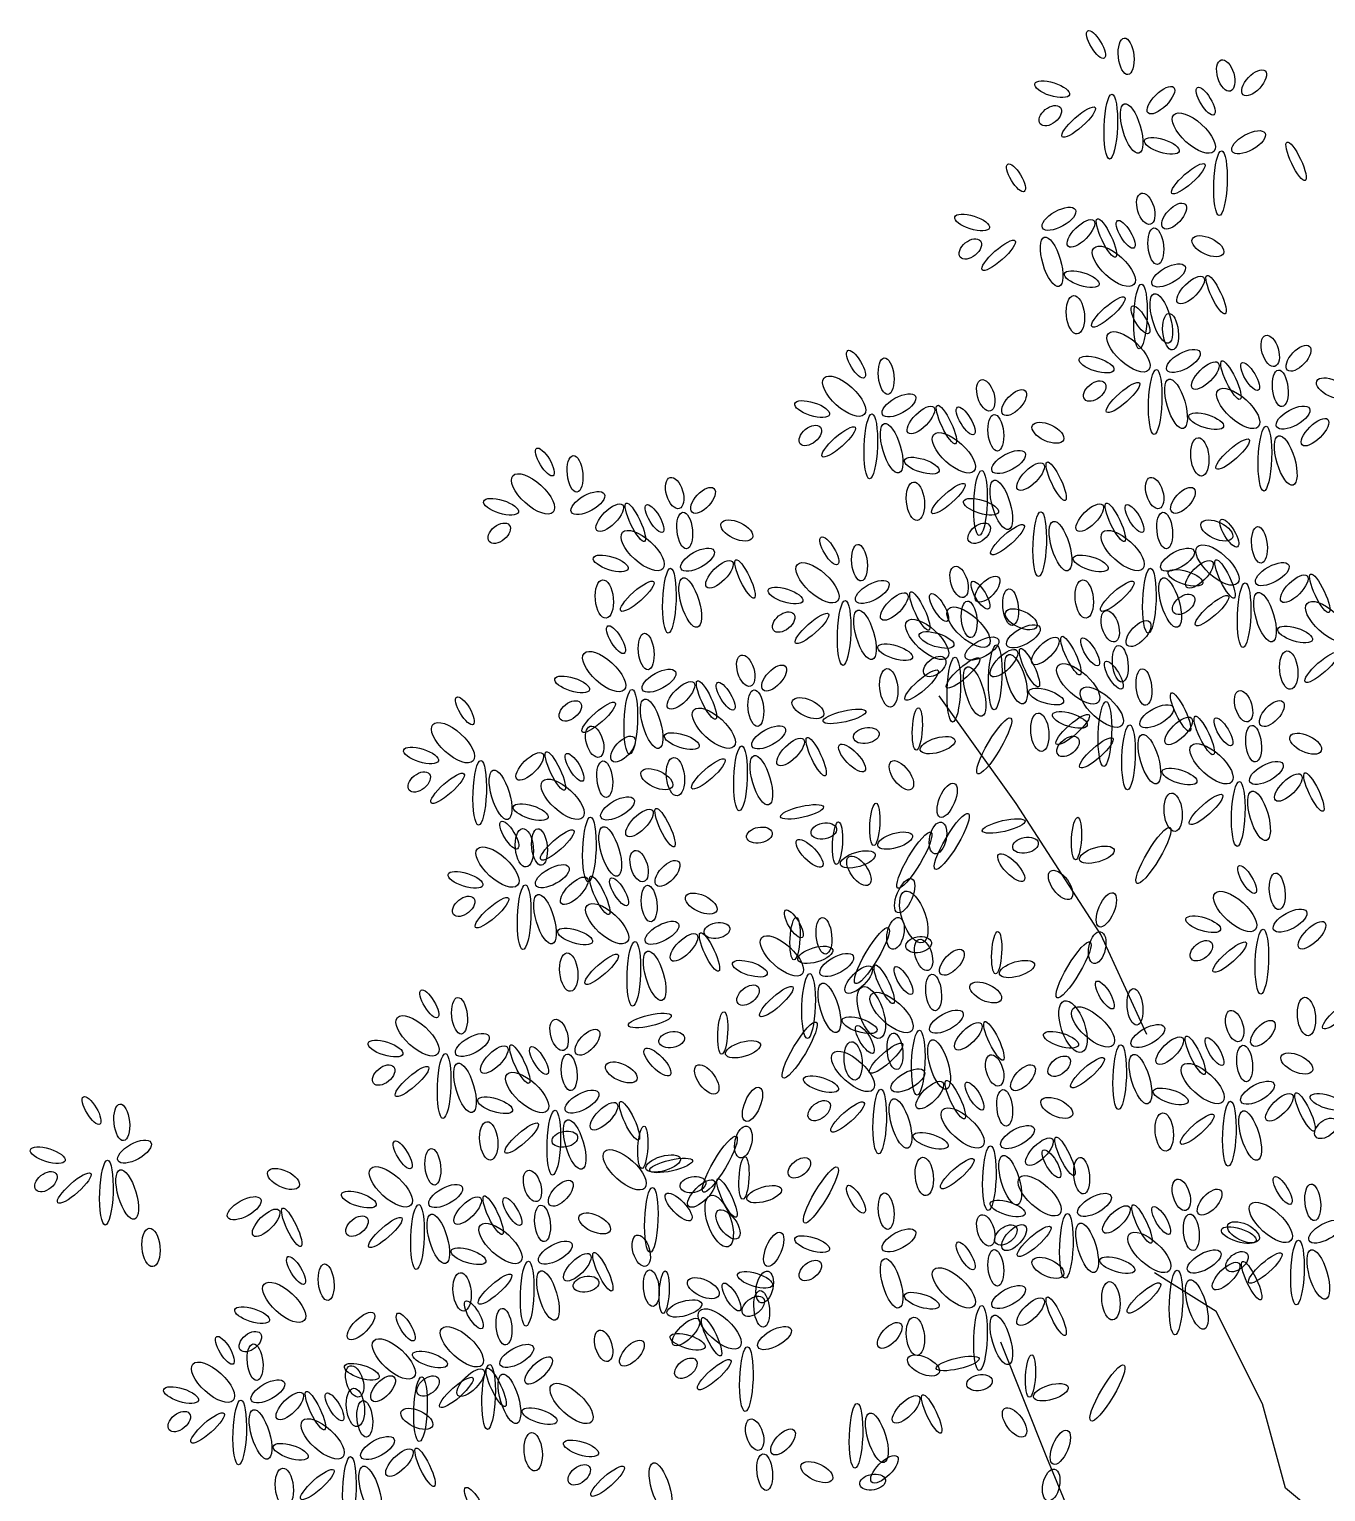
# Model space of a CAD drawing. Header units: millimetres. Extents: x -38686 to 870903, y -23218 to 232707.
# Drawn here: x 42702 to 44350, y 12632 to 14491 of the extents above; entities that cross this region are included whole.
import ezdxf

# ---------------------------------------------------------------- set-up
doc = ezdxf.new("R2010")
doc.units = ezdxf.units.MM
doc.header["$LTSCALE"] = 10
doc.layers.add('40 - Detail Outline', color=142, linetype='Continuous')

msp = doc.modelspace()

# ---------------------------------------------------------------- linework, layer by layer
at = {"layer": '40 - Detail Outline', "color": 250}
for points in [[(44122.983, 13213.361), (44064.267, 13340.515), (43956.621, 13506.794), (43858.761, 13643.729)], [(44475.278, 12489.562), (44299.131, 12636.278), (44269.773, 12743.87), (44211.057, 12861.243), (44132.769, 12910.148)], [(44191.485, 12245.035), (44064.267, 12509.124), (43995.765, 12675.402), (43937.049, 12822.118)]]:
    msp.add_lwpolyline(points, dxfattribs=at)
for centre, major_axis, ratio in [((44058.188, 14471.998), (-10.457, 17.42), 0.33333377), ((44096.532, 14456.901), (-2.324, 23.227), 0.42226374), ((44223.182, 14432.512), (-5.81, 19.743), 0.51100826), ((44259.201, 14423.222), (-13.943, -15.097), 0.48303608), ((44002.416, 14415.092), (-22.077, 6.968), 0.36538082), ((44140.685, 14401.156), (16.267, 16.259), 0.40395977), ((44197.619, 14399.995), (-10.457, 17.42), 0.33333377), ((44000.092, 14381.413), (-12.781, -10.452), 0.60527555), ((44036.112, 14373.284), (20.915, 18.581), 0.24919164), ((44077.017, 14367.582), (1.529, 41.232), 0.20500745), ((44103.503, 14365.155), (-9.295, 31.356), 0.34975758), ((44182.514, 14359.348), (-25.562, 23.227), 0.43068734), ((44252.23, 14347.735), (-20.915, -11.613), 0.43424884), ((44141.847, 14343.089), (-22.077, 6.968), 0.36538082), ((44216.448, 14295.579), (1.529, 41.232), 0.20500745), ((44312.65, 14323.346), (-11.619, 24.388), 0.23152073), ((43956.487, 14302.581), (-10.457, 17.42), 0.33333377), ((44175.543, 14301.281), (20.915, 18.581), 0.24919164), ((44121.48, 14263.095), (-5.81, 19.743), 0.51100826), ((44011.097, 14250.32), (-20.915, -11.613), 0.43424884), ((44157.5, 14253.804), (-13.943, -15.097), 0.48303608), ((43900.715, 14245.675), (-22.077, 6.968), 0.36538082), ((44038.983, 14231.739), (16.267, 16.259), 0.40395977), ((44071.517, 14225.932), (-11.619, 24.388), 0.23152073), ((44095.918, 14230.577), (-10.457, 17.42), 0.33333377), ((43898.391, 14211.996), (-12.781, -10.452), 0.60527555), ((43934.41, 14203.867), (20.915, 18.581), 0.24919164), ((44001.802, 14195.737), (-9.295, 31.356), 0.34975758), ((44134.261, 14215.48), (-2.324, 23.227), 0.42226374), ((44200.491, 14215.48), (-19.753, 9.291), 0.49064662), ((44080.813, 14189.93), (-25.562, 23.227), 0.43068734), ((44150.528, 14178.317), (-20.915, -11.613), 0.43424884), ((44040.145, 14173.672), (-22.077, 6.968), 0.36538082), ((44178.414, 14159.736), (16.267, 16.259), 0.40395977), ((44210.948, 14153.929), (-11.619, 24.388), 0.23152073), ((44032.012, 14128.379), (-2.324, 24.388), 0.46691768), ((44073.841, 14131.863), (20.915, 18.581), 0.24919164), ((44114.746, 14126.162), (1.529, 41.232), 0.20500745), ((44141.233, 14123.734), (-9.295, 31.356), 0.34975758), ((44114.689, 14121.869), (-10.457, 17.42), 0.33333377), ((44153.033, 14106.771), (-2.324, 23.227), 0.42226374), ((44099.584, 14081.222), (-25.562, 23.227), 0.43068734), ((44279.682, 14082.383), (-5.81, 19.743), 0.51100826), ((43753.084, 14065.396), (-10.457, 17.42), 0.33333377), ((44058.917, 14064.963), (-22.077, 6.968), 0.36538082), ((44169.3, 14069.608), (-20.915, -11.613), 0.43424884), ((44315.702, 14073.092), (-13.943, -15.097), 0.48303608), ((43791.427, 14050.299), (-2.324, 23.227), 0.42226374), ((44133.518, 14017.453), (1.529, 41.232), 0.20500745), ((44197.186, 14051.027), (16.267, 16.259), 0.40395977), ((44229.72, 14045.22), (-11.619, 24.388), 0.23152073), ((44254.12, 14049.865), (-10.457, 17.42), 0.33333377), ((44292.464, 14034.768), (-2.324, 23.227), 0.42226374), ((43737.979, 14024.749), (-25.562, 23.227), 0.43068734), ((43918.077, 14025.91), (-5.81, 19.743), 0.51100826), ((44056.593, 14031.284), (-12.781, -10.452), 0.60527555), ((44092.613, 14023.155), (20.915, 18.581), 0.24919164), ((44160.004, 14015.025), (-9.295, 31.356), 0.34975758), ((44358.693, 14034.768), (-19.753, 9.291), 0.49064662), ((43697.311, 14008.49), (-22.077, 6.968), 0.36538082), ((43807.694, 14013.136), (-20.915, -11.613), 0.43424884), ((43954.097, 14016.62), (-13.943, -15.097), 0.48303608), ((44239.015, 14009.218), (-25.562, 23.227), 0.43068734), ((43771.912, 13960.98), (1.529, 41.232), 0.20500745), ((43835.58, 13994.554), (16.267, 16.259), 0.40395977), ((43868.114, 13988.748), (-11.619, 24.388), 0.23152073), ((43892.515, 13993.393), (-10.457, 17.42), 0.33333377), ((43930.858, 13978.295), (-2.324, 23.227), 0.42226374), ((44198.348, 13992.96), (-22.077, 6.968), 0.36538082), ((44308.73, 13997.605), (-20.915, -11.613), 0.43424884), ((43694.988, 13974.811), (-12.781, -10.452), 0.60527555), ((43731.007, 13966.682), (20.915, 18.581), 0.24919164), ((43798.399, 13958.553), (-9.295, 31.356), 0.34975758), ((43997.088, 13978.295), (-19.753, 9.291), 0.49064662), ((44272.949, 13945.45), (1.529, 41.232), 0.20500745), ((44336.617, 13979.024), (16.267, 16.259), 0.40395977), ((43877.41, 13952.746), (-25.562, 23.227), 0.43068734), ((44190.214, 13947.667), (-2.324, 24.388), 0.46691768), ((44232.043, 13951.151), (20.915, 18.581), 0.24919164), ((44299.435, 13943.022), (-9.295, 31.356), 0.34975758), ((43357.578, 13941.157), (-10.457, 17.42), 0.33333377), ((43395.921, 13926.059), (-2.324, 23.227), 0.42226374), ((43836.742, 13936.487), (-22.077, 6.968), 0.36538082), ((43947.125, 13941.133), (-20.915, -11.613), 0.43424884), ((43342.473, 13900.51), (-25.562, 23.227), 0.43068734), ((43911.343, 13888.977), (1.529, 41.232), 0.20500745), ((43975.011, 13922.551), (16.267, 16.259), 0.40395977), ((44007.545, 13916.744), (-11.619, 24.388), 0.23152073), ((43522.571, 13901.671), (-5.81, 19.743), 0.51100826), ((43558.591, 13892.38), (-13.943, -15.097), 0.48303608), ((43828.609, 13891.195), (-2.324, 24.388), 0.46691768), ((43870.438, 13894.679), (20.915, 18.581), 0.24919164), ((43937.83, 13886.549), (-9.295, 31.356), 0.34975758), ((44132.78, 13901.671), (-5.81, 19.743), 0.51100826), ((44168.8, 13892.38), (-13.943, -15.097), 0.48303608), ((43301.806, 13884.251), (-22.077, 6.968), 0.36538082), ((43412.188, 13888.896), (-20.915, -11.613), 0.43424884), ((43440.075, 13870.315), (16.267, 16.259), 0.40395977), ((43472.609, 13864.508), (-11.619, 24.388), 0.23152073), ((43912.015, 13884.251), (-22.077, 6.968), 0.36538082), ((44050.284, 13870.315), (16.267, 16.259), 0.40395977), ((44082.818, 13864.508), (-11.619, 24.388), 0.23152073), ((43497.009, 13869.153), (-10.457, 17.42), 0.33333377), ((43535.352, 13854.056), (-2.324, 23.227), 0.42226374), ((43986.616, 13836.741), (1.529, 41.232), 0.20500745), ((44107.218, 13869.153), (-10.457, 17.42), 0.33333377), ((44145.561, 13854.056), (-2.324, 23.227), 0.42226374), ((43299.482, 13850.572), (-12.781, -10.452), 0.60527555), ((43481.904, 13828.506), (-25.562, 23.227), 0.43068734), ((43601.582, 13854.056), (-19.753, 9.291), 0.49064662), ((43909.691, 13850.572), (-12.781, -10.452), 0.60527555), ((43945.71, 13842.443), (20.915, 18.581), 0.24919164), ((44013.102, 13834.313), (-9.295, 31.356), 0.34975758), ((44092.113, 13828.506), (-25.562, 23.227), 0.43068734), ((44211.791, 13854.056), (-19.753, 9.291), 0.49064662), ((44227.691, 13850.801), (-10.457, 17.42), 0.33333377), ((44266.034, 13835.703), (-2.324, 23.227), 0.42226374), ((43719.183, 13828.212), (-10.457, 17.42), 0.33333377), ((43757.527, 13813.114), (-2.324, 23.227), 0.42226374), ((44212.586, 13810.154), (-25.562, 23.227), 0.43068734), ((43441.237, 13812.248), (-22.077, 6.968), 0.36538082), ((43551.619, 13816.893), (-20.915, -11.613), 0.43424884), ((43579.505, 13798.312), (16.267, 16.259), 0.40395977), ((43612.039, 13792.505), (-11.619, 24.388), 0.23152073), ((43704.078, 13787.565), (-25.562, 23.227), 0.43068734), ((44051.446, 13812.248), (-22.077, 6.968), 0.36538082), ((44161.828, 13816.893), (-20.915, -11.613), 0.43424884), ((44189.714, 13798.312), (16.267, 16.259), 0.40395977), ((44222.248, 13792.505), (-11.619, 24.388), 0.23152073), ((43515.837, 13764.738), (1.529, 41.232), 0.20500745), ((43884.177, 13788.726), (-5.81, 19.743), 0.51100826), ((43920.196, 13779.435), (-13.943, -15.097), 0.48303608), ((44126.046, 13764.738), (1.529, 41.232), 0.20500745), ((44171.919, 13793.895), (-22.077, 6.968), 0.36538082), ((44282.301, 13798.54), (-20.915, -11.613), 0.43424884), ((44310.187, 13779.959), (16.267, 16.259), 0.40395977), ((44342.721, 13774.152), (-11.619, 24.388), 0.23152073), ((43433.103, 13766.955), (-2.324, 24.388), 0.46691768), ((43474.932, 13770.439), (20.915, 18.581), 0.24919164), ((43542.324, 13762.31), (-9.295, 31.356), 0.34975758), ((43663.411, 13771.306), (-22.077, 6.968), 0.36538082), ((43773.794, 13775.951), (-20.915, -11.613), 0.43424884), ((43911.286, 13771.739), (-10.457, 17.42), 0.33333377), ((43949.63, 13756.642), (-2.324, 23.227), 0.42226374), ((44043.312, 13766.955), (-2.324, 24.388), 0.46691768), ((44085.141, 13770.439), (20.915, 18.581), 0.24919164), ((44152.533, 13762.31), (-9.295, 31.356), 0.34975758), ((44246.519, 13746.385), (1.529, 41.232), 0.20500745), ((43738.012, 13723.796), (1.529, 41.232), 0.20500745), ((43801.68, 13757.37), (16.267, 16.259), 0.40395977), ((43834.214, 13751.563), (-11.619, 24.388), 0.23152073), ((43858.614, 13756.208), (-10.457, 17.42), 0.33333377), ((43896.181, 13731.092), (-25.562, 23.227), 0.43068734), ((43896.958, 13741.111), (-2.324, 23.227), 0.42226374), ((44169.595, 13760.216), (-12.781, -10.452), 0.60527555), ((44205.614, 13752.087), (20.915, 18.581), 0.24919164), ((44273.006, 13743.957), (-9.295, 31.356), 0.34975758), ((44352.017, 13738.15), (-25.562, 23.227), 0.43068734), ((43661.087, 13737.627), (-12.781, -10.452), 0.60527555), ((43697.107, 13729.498), (20.915, 18.581), 0.24919164), ((43764.498, 13721.368), (-9.295, 31.356), 0.34975758), ((43843.509, 13715.561), (-25.562, 23.227), 0.43068734), ((43963.187, 13741.111), (-19.753, 9.291), 0.49064662), ((44076.279, 13732.253), (-5.81, 19.743), 0.51100826), ((44112.299, 13722.963), (-13.943, -15.097), 0.48303608), ((43447.979, 13715.267), (-10.457, 17.42), 0.33333377), ((43486.323, 13700.169), (-2.324, 23.227), 0.42226374), ((43855.514, 13714.833), (-22.077, 6.968), 0.36538082), ((43965.897, 13719.479), (-20.915, -11.613), 0.43424884), ((44311.349, 13721.892), (-22.077, 6.968), 0.36538082), ((43802.842, 13699.303), (-22.077, 6.968), 0.36538082), ((43913.225, 13703.948), (-20.915, -11.613), 0.43424884), ((43930.115, 13667.323), (1.529, 41.232), 0.20500745), ((43941.111, 13685.367), (16.267, 16.259), 0.40395977), ((43973.645, 13679.56), (-11.619, 24.388), 0.23152073), ((43993.783, 13700.897), (16.267, 16.259), 0.40395977), ((44026.317, 13695.09), (-11.619, 24.388), 0.23152073), ((44050.717, 13699.736), (-10.457, 17.42), 0.33333377), ((44089.061, 13684.638), (-2.324, 23.227), 0.42226374), ((43432.874, 13674.62), (-25.562, 23.227), 0.43068734), ((43612.973, 13675.781), (-5.81, 19.743), 0.51100826), ((43853.19, 13681.154), (-12.781, -10.452), 0.60527555), ((43889.21, 13673.025), (20.915, 18.581), 0.24919164), ((43877.443, 13651.793), (1.529, 41.232), 0.20500745), ((43956.601, 13664.896), (-9.295, 31.356), 0.34975758), ((44035.612, 13659.089), (-25.562, 23.227), 0.43068734), ((44080.789, 13670.089), (-10.457, 17.42), 0.33333377), ((44303.216, 13676.599), (-2.324, 24.388), 0.46691768), ((44345.045, 13680.083), (20.915, 18.581), 0.24919164), ((43392.207, 13658.361), (-22.077, 6.968), 0.36538082), ((43502.59, 13663.006), (-20.915, -11.613), 0.43424884), ((43648.992, 13666.49), (-13.943, -15.097), 0.48303608), ((43794.708, 13654.01), (-2.324, 24.388), 0.46691768), ((43836.538, 13657.494), (20.915, 18.581), 0.24919164), ((43903.929, 13649.365), (-9.295, 31.356), 0.34975758), ((44119.132, 13654.991), (-2.324, 23.227), 0.42226374), ((43466.808, 13610.851), (1.529, 41.232), 0.20500745), ((43530.476, 13644.425), (16.267, 16.259), 0.40395977), ((43563.01, 13638.618), (-11.619, 24.388), 0.23152073), ((43587.41, 13643.263), (-10.457, 17.42), 0.33333377), ((43625.754, 13628.166), (-2.324, 23.227), 0.42226374), ((43994.945, 13642.83), (-22.077, 6.968), 0.36538082), ((44065.684, 13629.442), (-25.562, 23.227), 0.43068734), ((44165.748, 13623.087), (-11.619, 24.388), 0.23152073), ((44245.782, 13630.603), (-5.81, 19.743), 0.51100826), ((43255.877, 13624.911), (-10.457, 17.42), 0.33333377), ((43389.883, 13624.682), (-12.781, -10.452), 0.60527555), ((43425.903, 13616.553), (20.915, 18.581), 0.24919164), ((43493.294, 13608.423), (-9.295, 31.356), 0.34975758), ((43572.305, 13602.616), (-25.562, 23.227), 0.43068734), ((43691.983, 13628.166), (-19.753, 9.291), 0.49064662), ((44069.546, 13595.32), (1.529, 41.232), 0.20500745), ((44135.399, 13617.828), (-20.915, -11.613), 0.43424884), ((44281.802, 13621.312), (-13.943, -15.097), 0.48303608), ((43240.772, 13584.264), (-25.562, 23.227), 0.43068734), ((43738.436, 13617.692), (-27.257, -6.303), 0.24919164), ((43831.036, 13601.798), (-1.472, -26.974), 0.23152073), ((43928.792, 13580.129), (-21.079, -35.469), 0.20500745), ((43986.811, 13597.538), (-2.324, 24.388), 0.46691768), ((44025.016, 13613.183), (-22.077, 6.968), 0.36538082), ((44028.641, 13601.022), (20.915, 18.581), 0.24919164), ((44163.285, 13599.247), (16.267, 16.259), 0.40395977), ((44195.819, 13593.44), (-11.619, 24.388), 0.23152073), ((44220.22, 13598.085), (-10.457, 17.42), 0.33333377), ((43420.87, 13585.425), (-5.81, 19.743), 0.51100826), ((43456.889, 13576.134), (-13.943, -15.097), 0.48303608), ((43531.638, 13586.358), (-22.077, 6.968), 0.36538082), ((43642.021, 13591.003), (-20.915, -11.613), 0.43424884), ((43766.17, 13593.313), (16.225, 3.059), 0.60527555), ((43856.821, 13581.127), (-22.065, -6.489), 0.40395977), ((44022.692, 13579.504), (-12.781, -10.452), 0.60527555), ((44058.712, 13571.374), (20.915, 18.581), 0.24919164), ((44099.617, 13565.673), (1.529, 41.232), 0.20500745), ((44126.104, 13563.245), (-9.295, 31.356), 0.34975758), ((44258.563, 13582.988), (-2.324, 23.227), 0.42226374), ((44324.793, 13582.988), (-19.753, 9.291), 0.49064662), ((43200.104, 13568.005), (-22.077, 6.968), 0.36538082), ((43370.907, 13548.262), (-11.619, 24.388), 0.23152073), ((43606.239, 13538.848), (1.529, 41.232), 0.20500745), ((43669.907, 13572.422), (16.267, 16.259), 0.40395977), ((43702.441, 13566.615), (-11.619, 24.388), 0.23152073), ((43748.009, 13564.855), (16.048, -16.685), 0.36538082), ((44205.115, 13557.438), (-25.562, 23.227), 0.43068734), ((43274.705, 13520.495), (1.529, 41.232), 0.20500745), ((43338.373, 13554.069), (16.267, 16.259), 0.40395977), ((43395.307, 13552.907), (-10.457, 17.42), 0.33333377), ((43433.651, 13537.81), (-2.324, 23.227), 0.42226374), ((43523.504, 13541.065), (-2.324, 24.388), 0.46691768), ((43565.334, 13544.549), (20.915, 18.581), 0.24919164), ((43632.725, 13536.42), (-9.295, 31.356), 0.34975758), ((43810.755, 13542.751), (12.896, -17.612), 0.49064662), ((44274.83, 13545.825), (-20.915, -11.613), 0.43424884), ((43197.78, 13534.326), (-12.781, -10.452), 0.60527555), ((43233.8, 13526.196), (20.915, 18.581), 0.24919164), ((43301.192, 13518.067), (-9.295, 31.356), 0.34975758), ((43380.202, 13512.26), (-25.562, 23.227), 0.43068734), ((43499.881, 13537.81), (-19.753, 9.291), 0.49064662), ((44164.447, 13541.18), (-22.077, 6.968), 0.36538082), ((44302.716, 13527.244), (16.267, 16.259), 0.40395977), ((44335.25, 13521.437), (-11.619, 24.388), 0.23152073), ((43868.904, 13511.049), (-9.078, -21.505), 0.42226374), ((44156.314, 13495.887), (-2.324, 24.388), 0.46691768), ((44198.143, 13499.371), (20.915, 18.581), 0.24919164), ((44239.048, 13493.67), (1.529, 41.232), 0.20500745), ((44265.535, 13491.242), (-9.295, 31.356), 0.34975758), ((43339.535, 13496.002), (-22.077, 6.968), 0.36538082), ((43449.918, 13500.647), (-20.915, -11.613), 0.43424884), ((43477.804, 13482.065), (16.267, 16.259), 0.40395977), ((43510.338, 13476.259), (-11.619, 24.388), 0.23152073), ((43684.461, 13496.308), (-27.257, -6.303), 0.24919164), ((43777.06, 13480.415), (-1.472, -26.974), 0.23152073), ((43312.377, 13466.788), (-10.457, 17.42), 0.33333377), ((43414.136, 13448.492), (1.529, 41.232), 0.20500745), ((43712.195, 13471.929), (16.225, 3.059), 0.60527555), ((43729.549, 13456.546), (-1.472, -26.974), 0.23152073), ((43857.334, 13463.125), (-4.349, -20.115), 0.51100826), ((43874.816, 13458.745), (-21.079, -35.469), 0.20500745), ((43940.844, 13478.325), (-27.257, -6.303), 0.24919164), ((44033.443, 13462.432), (-1.472, -26.974), 0.23152073), ((43331.402, 13450.709), (-2.324, 24.388), 0.46691768), ((43350.721, 13451.69), (-2.324, 23.227), 0.42226374), ((43373.231, 13454.193), (20.915, 18.581), 0.24919164), ((43440.622, 13446.064), (-9.295, 31.356), 0.34975758), ((43630.305, 13466.803), (16.225, 3.059), 0.60527555), ((43694.033, 13443.472), (16.048, -16.685), 0.36538082), ((43802.845, 13459.744), (-22.065, -6.489), 0.40395977), ((43827.305, 13434.877), (-21.079, -35.469), 0.20500745), ((43968.577, 13453.946), (16.225, 3.059), 0.60527555), ((44131.199, 13440.763), (-21.079, -35.469), 0.20500745), ((43297.272, 13426.141), (-25.562, 23.227), 0.43068734), ((43477.371, 13427.302), (-5.81, 19.743), 0.51100826), ((43755.334, 13435.875), (-22.065, -6.489), 0.40395977), ((43950.416, 13425.489), (16.048, -16.685), 0.36538082), ((44059.228, 13441.761), (-22.065, -6.489), 0.40395977), ((43366.988, 13414.527), (-20.915, -11.613), 0.43424884), ((43513.39, 13418.011), (-13.943, -15.097), 0.48303608), ((43756.779, 13421.367), (12.896, -17.612), 0.49064662), ((44250.291, 13410.315), (-10.457, 17.42), 0.33333377), ((43256.605, 13409.882), (-22.077, 6.968), 0.36538082), ((43394.874, 13395.946), (16.267, 16.259), 0.40395977), ((43427.408, 13390.139), (-11.619, 24.388), 0.23152073), ((43451.808, 13394.784), (-10.457, 17.42), 0.33333377), ((43814.929, 13389.666), (-9.078, -21.505), 0.42226374), ((44013.162, 13403.385), (12.896, -17.612), 0.49064662), ((44288.635, 13395.218), (-2.324, 23.227), 0.42226374), ((43254.281, 13376.203), (-12.781, -10.452), 0.60527555), ((43290.301, 13368.073), (20.915, 18.581), 0.24919164), ((43331.206, 13362.372), (1.529, 41.232), 0.20500745), ((43357.692, 13359.944), (-9.295, 31.356), 0.34975758), ((43490.152, 13379.687), (-2.324, 23.227), 0.42226374), ((43556.381, 13379.687), (-19.753, 9.291), 0.49064662), ((43826.574, 13362.645), (11.326, -32.629), 0.43068734), ((44071.312, 13371.683), (-9.078, -21.505), 0.42226374), ((44235.186, 13369.668), (-25.562, 23.227), 0.43068734), ((43436.703, 13354.137), (-25.562, 23.227), 0.43068734), ((43673.983, 13353.843), (-10.457, 17.42), 0.33333377), ((44304.902, 13358.055), (-20.915, -11.613), 0.43424884), ((43506.419, 13342.524), (-20.915, -11.613), 0.43424884), ((43576.33, 13345.419), (16.225, 3.059), 0.60527555), ((43675.573, 13335.162), (-1.472, -26.974), 0.23152073), ((43712.326, 13338.745), (-2.324, 23.227), 0.42226374), ((43773.33, 13313.493), (-21.079, -35.469), 0.20500745), ((43803.359, 13341.742), (-4.349, -20.115), 0.51100826), ((44194.519, 13353.409), (-22.077, 6.968), 0.36538082), ((44332.788, 13339.473), (16.267, 16.259), 0.40395977), ((43396.036, 13337.879), (-22.077, 6.968), 0.36538082), ((43534.305, 13323.942), (16.267, 16.259), 0.40395977), ((43566.839, 13318.136), (-11.619, 24.388), 0.23152073), ((43658.878, 13313.196), (-25.562, 23.227), 0.43068734), ((43832.712, 13327.436), (16.225, 3.059), 0.60527555), ((43838.976, 13314.357), (-5.81, 19.743), 0.51100826), ((43931.956, 13317.179), (-1.472, -26.974), 0.23152073), ((44029.712, 13295.51), (-21.079, -35.469), 0.20500745), ((44059.742, 13323.759), (-4.349, -20.115), 0.51100826), ((44192.195, 13319.73), (-12.781, -10.452), 0.60527555), ((44228.215, 13311.601), (20.915, 18.581), 0.24919164), ((44269.12, 13305.899), (1.529, 41.232), 0.20500745), ((43387.902, 13292.586), (-2.324, 24.388), 0.46691768), ((43429.732, 13296.07), (20.915, 18.581), 0.24919164), ((43470.637, 13290.369), (1.529, 41.232), 0.20500745), ((43497.123, 13287.941), (-9.295, 31.356), 0.34975758), ((43701.359, 13314.491), (-22.065, -6.489), 0.40395977), ((43728.593, 13301.582), (-20.915, -11.613), 0.43424884), ((43874.996, 13305.066), (-13.943, -15.097), 0.48303608), ((43618.21, 13296.937), (-22.077, 6.968), 0.36538082), ((43756.479, 13283.001), (16.267, 16.259), 0.40395977), ((43789.013, 13277.194), (-11.619, 24.388), 0.23152073), ((43813.414, 13281.839), (-10.457, 17.42), 0.33333377), ((43957.741, 13296.508), (-22.065, -6.489), 0.40395977), ((43615.886, 13263.258), (-12.781, -10.452), 0.60527555), ((43651.906, 13255.128), (20.915, 18.581), 0.24919164), ((43692.811, 13249.427), (1.529, 41.232), 0.20500745), ((43719.298, 13246.999), (-9.295, 31.356), 0.34975758), ((43772.599, 13241.261), (11.326, -32.629), 0.43068734), ((43851.757, 13266.742), (-2.324, 23.227), 0.42226374), ((43917.987, 13266.742), (-19.753, 9.291), 0.49064662), ((44069.488, 13263.487), (-10.457, 17.42), 0.33333377), ((43210.676, 13252.192), (-10.457, 17.42), 0.33333377), ((43249.019, 13237.095), (-2.324, 23.227), 0.42226374), ((43798.309, 13241.192), (-25.562, 23.227), 0.43068734), ((44028.982, 13223.279), (11.326, -32.629), 0.43068734), ((44107.832, 13248.389), (-2.324, 23.227), 0.42226374), ((44325.816, 13236.114), (-2.324, 24.388), 0.46691768), ((44367.645, 13239.598), (20.915, 18.581), 0.24919164), ((43195.571, 13211.545), (-25.562, 23.227), 0.43068734), ((43491.049, 13231.062), (-27.257, -6.303), 0.24919164), ((43583.649, 13215.169), (-1.472, -26.974), 0.23152073), ((43868.024, 13229.579), (-20.915, -11.613), 0.43424884), ((44054.383, 13222.84), (-25.562, 23.227), 0.43068734), ((44234.482, 13224.001), (-5.81, 19.743), 0.51100826), ((43375.669, 13212.706), (-5.81, 19.743), 0.51100826), ((43411.689, 13203.416), (-13.943, -15.097), 0.48303608), ((43681.405, 13193.5), (-21.079, -35.469), 0.20500745), ((43757.641, 13224.934), (-22.077, 6.968), 0.36538082), ((43764.384, 13207.014), (-10.457, 17.42), 0.33333377), ((43895.91, 13210.997), (16.267, 16.259), 0.40395977), ((43928.444, 13205.191), (-11.619, 24.388), 0.23152073), ((44124.099, 13211.226), (-20.915, -11.613), 0.43424884), ((44270.501, 13214.71), (-13.943, -15.097), 0.48303608), ((43154.904, 13195.286), (-22.077, 6.968), 0.36538082), ((43265.286, 13199.932), (-20.915, -11.613), 0.43424884), ((43518.783, 13206.684), (16.225, 3.059), 0.60527555), ((43609.434, 13194.498), (-22.065, -6.489), 0.40395977), ((43749.508, 13179.641), (-2.324, 24.388), 0.46691768), ((43791.337, 13183.125), (20.915, 18.581), 0.24919164), ((43802.727, 13191.917), (-2.324, 23.227), 0.42226374), ((43832.242, 13177.424), (1.529, 41.232), 0.20500745), ((43858.729, 13174.996), (-9.295, 31.356), 0.34975758), ((44013.716, 13206.581), (-22.077, 6.968), 0.36538082), ((44151.985, 13192.645), (16.267, 16.259), 0.40395977), ((44184.519, 13186.838), (-11.619, 24.388), 0.23152073), ((44208.919, 13191.483), (-10.457, 17.42), 0.33333377), ((43229.504, 13147.776), (1.529, 41.232), 0.20500745), ((43293.172, 13181.35), (16.267, 16.259), 0.40395977), ((43325.706, 13175.543), (-11.619, 24.388), 0.23152073), ((43350.107, 13180.189), (-10.457, 17.42), 0.33333377), ((43388.45, 13165.091), (-2.324, 23.227), 0.42226374), ((43500.622, 13178.226), (16.048, -16.685), 0.36538082), ((43749.279, 13166.367), (-25.562, 23.227), 0.43068734), ((43929.377, 13167.528), (-5.81, 19.743), 0.51100826), ((44011.392, 13172.902), (-12.781, -10.452), 0.60527555), ((44047.412, 13164.772), (20.915, 18.581), 0.24919164), ((44088.317, 13159.071), (1.529, 41.232), 0.20500745), ((44114.804, 13156.643), (-9.295, 31.356), 0.34975758), ((44247.263, 13176.386), (-2.324, 23.227), 0.42226374), ((44313.493, 13176.386), (-19.753, 9.291), 0.49064662), ((43152.58, 13161.607), (-12.781, -10.452), 0.60527555), ((43188.599, 13153.478), (20.915, 18.581), 0.24919164), ((43255.991, 13145.349), (-9.295, 31.356), 0.34975758), ((43335.002, 13139.542), (-25.562, 23.227), 0.43068734), ((43454.68, 13165.091), (-19.753, 9.291), 0.49064662), ((43563.368, 13156.122), (12.896, -17.612), 0.49064662), ((43818.994, 13154.754), (-20.915, -11.613), 0.43424884), ((43965.397, 13158.238), (-13.943, -15.097), 0.48303608), ((44193.814, 13150.836), (-25.562, 23.227), 0.43068734), ((43621.517, 13124.42), (-9.078, -21.505), 0.42226374), ((43708.612, 13150.108), (-22.077, 6.968), 0.36538082), ((43846.881, 13136.172), (16.267, 16.259), 0.40395977), ((43879.414, 13130.365), (-11.619, 24.388), 0.23152073), ((43903.815, 13135.011), (-10.457, 17.42), 0.33333377), ((44153.147, 13134.578), (-22.077, 6.968), 0.36538082), ((44263.53, 13139.223), (-20.915, -11.613), 0.43424884), ((42781.27, 13116.658), (-10.457, 17.42), 0.33333377), ((43294.334, 13123.283), (-22.077, 6.968), 0.36538082), ((43404.717, 13127.928), (-20.915, -11.613), 0.43424884), ((43432.603, 13109.347), (16.267, 16.259), 0.40395977), ((43465.137, 13103.54), (-11.619, 24.388), 0.23152073), ((43706.288, 13116.429), (-12.781, -10.452), 0.60527555), ((43742.307, 13108.3), (20.915, 18.581), 0.24919164), ((43783.213, 13102.598), (1.529, 41.232), 0.20500745), ((43809.699, 13100.171), (-9.295, 31.356), 0.34975758), ((43942.158, 13119.913), (-2.324, 23.227), 0.42226374), ((44008.388, 13119.913), (-19.753, 9.291), 0.49064662), ((44227.748, 13087.068), (1.529, 41.232), 0.20500745), ((44291.416, 13120.641), (16.267, 16.259), 0.40395977), ((44323.95, 13114.835), (-11.619, 24.388), 0.23152073), ((44352.721, 13127.519), (-22.077, 6.968), 0.36538082), ((42819.613, 13101.561), (-2.324, 23.227), 0.42226374), ((43368.935, 13075.773), (1.529, 41.232), 0.20500745), ((43888.71, 13094.364), (-25.562, 23.227), 0.43068734), ((44145.014, 13089.285), (-2.324, 24.388), 0.46691768), ((44186.843, 13092.769), (20.915, 18.581), 0.24919164), ((44254.234, 13084.64), (-9.295, 31.356), 0.34975758), ((43286.201, 13077.991), (-2.324, 24.388), 0.46691768), ((43328.03, 13081.475), (20.915, 18.581), 0.24919164), ((43382.918, 13080.173), (16.225, 3.059), 0.60527555), ((43395.422, 13073.345), (-9.295, 31.356), 0.34975758), ((43482.162, 13069.916), (-1.472, -26.974), 0.23152073), ((43609.947, 13076.496), (-4.349, -20.115), 0.51100826), ((43958.425, 13082.75), (-20.915, -11.613), 0.43424884), ((44350.397, 13093.84), (-12.781, -10.452), 0.60527555), ((42835.88, 13064.398), (-20.915, -11.613), 0.43424884), ((43176.775, 13060.185), (-10.457, 17.42), 0.33333377), ((43579.918, 13048.247), (-21.079, -35.469), 0.20500745), ((43848.043, 13078.105), (-22.077, 6.968), 0.36538082), ((43986.311, 13064.169), (16.267, 16.259), 0.40395977), ((44018.845, 13058.362), (-11.619, 24.388), 0.23152073), ((42725.497, 13059.752), (-22.077, 6.968), 0.36538082), ((42800.098, 13012.242), (1.529, 41.232), 0.20500745), ((43215.119, 13045.088), (-2.324, 23.227), 0.42226374), ((43458.945, 13041.252), (-25.562, 23.227), 0.43068734), ((43507.947, 13049.245), (-22.065, -6.489), 0.40395977), ((43518.037, 13046.739), (-27.257, -6.303), 0.24919164), ((43610.636, 13030.846), (-1.472, -26.974), 0.23152073), ((43681.126, 13043.75), (-12.781, -10.452), 0.60527555), ((43839.909, 13032.813), (-2.324, 24.388), 0.46691768), ((43881.738, 13036.297), (20.915, 18.581), 0.24919164), ((43922.643, 13030.595), (1.529, 41.232), 0.20500745), ((43949.13, 13028.167), (-9.295, 31.356), 0.34975758), ((44001.688, 13048.891), (-10.457, 17.42), 0.33333377), ((44040.031, 13033.794), (-2.324, 23.227), 0.42226374), ((42723.173, 13026.073), (-12.781, -10.452), 0.60527555), ((42759.193, 13017.944), (20.915, 18.581), 0.24919164), ((42826.585, 13009.815), (-9.295, 31.356), 0.34975758), ((43025.274, 13029.557), (-19.753, 9.291), 0.49064662), ((43161.67, 13019.539), (-25.562, 23.227), 0.43068734), ((43341.769, 13020.7), (-5.81, 19.743), 0.51100826), ((43708.392, 13009.176), (-21.079, -35.469), 0.20500745), ((43986.583, 13008.244), (-25.562, 23.227), 0.43068734), ((43231.386, 13007.925), (-20.915, -11.613), 0.43424884), ((43377.788, 13011.409), (-13.943, -15.097), 0.48303608), ((43492.879, 12977.483), (1.529, 41.232), 0.20500745), ((43545.771, 13022.36), (16.225, 3.059), 0.60527555), ((43556.547, 13011.057), (16.267, 16.259), 0.40395977), ((43589.081, 13005.25), (-11.619, 24.388), 0.23152073), ((43636.421, 13010.175), (-22.065, -6.489), 0.40395977), ((43753.084, 13003.713), (-10.457, 17.42), 0.33333377), ((44166.681, 13009.405), (-5.81, 19.743), 0.51100826), ((44202.7, 13000.115), (-13.943, -15.097), 0.48303608), ((44295.492, 13015.007), (-10.457, 17.42), 0.33333377), ((44333.835, 12999.91), (-2.324, 23.227), 0.42226374), ((42975.311, 12992.394), (-20.915, -11.613), 0.43424884), ((43121.003, 13003.28), (-22.077, 6.968), 0.36538082), ((43259.272, 12989.344), (16.267, 16.259), 0.40395977), ((43291.806, 12983.537), (-11.619, 24.388), 0.23152073), ((43316.206, 12988.182), (-10.457, 17.42), 0.33333377), ((43527.609, 12993.903), (16.048, -16.685), 0.36538082), ((43579.187, 12976.016), (11.326, -32.629), 0.43068734), ((43791.427, 12988.616), (-2.324, 23.227), 0.42226374), ((43945.915, 12991.985), (-22.077, 6.968), 0.36538082), ((44056.298, 12996.631), (-20.915, -11.613), 0.43424884), ((44084.184, 12978.049), (16.267, 16.259), 0.40395977), ((44116.718, 12972.242), (-11.619, 24.388), 0.23152073), ((44280.387, 12974.361), (-25.562, 23.227), 0.43068734), ((43003.197, 12973.813), (16.267, 16.259), 0.40395977), ((43035.731, 12968.006), (-11.619, 24.388), 0.23152073), ((43118.679, 12969.601), (-12.781, -10.452), 0.60527555), ((43154.699, 12961.471), (20.915, 18.581), 0.24919164), ((43195.604, 12955.77), (1.529, 41.232), 0.20500745), ((43222.09, 12953.342), (-9.295, 31.356), 0.34975758), ((43354.55, 12973.085), (-2.324, 23.227), 0.42226374), ((43420.779, 12973.085), (-19.753, 9.291), 0.49064662), ((43590.355, 12971.798), (12.896, -17.612), 0.49064662), ((43918.077, 12964.227), (-5.81, 19.743), 0.51100826), ((44020.516, 12944.475), (1.529, 41.232), 0.20500745), ((44141.118, 12976.888), (-10.457, 17.42), 0.33333377), ((44179.462, 12961.79), (-2.324, 23.227), 0.42226374), ((44350.102, 12962.747), (-20.915, -11.613), 0.43424884), ((42856.795, 12942.457), (-2.324, 24.388), 0.46691768), ((43301.101, 12947.535), (-25.562, 23.227), 0.43068734), ((43648.505, 12940.097), (-9.078, -21.505), 0.42226374), ((43807.694, 12951.453), (-20.915, -11.613), 0.43424884), ((43943.591, 12958.306), (-12.781, -10.452), 0.60527555), ((43954.097, 12954.937), (-13.943, -15.097), 0.48303608), ((43979.611, 12950.177), (20.915, 18.581), 0.24919164), ((44047.003, 12942.048), (-9.295, 31.356), 0.34975758), ((44126.013, 12936.241), (-25.562, 23.227), 0.43068734), ((44239.719, 12958.102), (-22.077, 6.968), 0.36538082), ((44245.692, 12961.79), (-19.753, 9.291), 0.49064662), ((43260.434, 12931.277), (-22.077, 6.968), 0.36538082), ((43370.817, 12935.922), (-20.915, -11.613), 0.43424884), ((43480.035, 12938.307), (-5.81, 19.743), 0.51100826), ((43697.311, 12946.807), (-22.077, 6.968), 0.36538082), ((43892.515, 12931.71), (-10.457, 17.42), 0.33333377), ((44314.32, 12910.592), (1.529, 41.232), 0.20500745), ((43041.173, 12913.357), (-10.457, 17.42), 0.33333377), ((43335.035, 12883.767), (1.529, 41.232), 0.20500745), ((43398.703, 12917.34), (16.267, 16.259), 0.40395977), ((43431.237, 12911.534), (-11.619, 24.388), 0.23152073), ((43694.988, 12913.128), (-12.781, -10.452), 0.60527555), ((43798.399, 12896.87), (-9.295, 31.356), 0.34975758), ((43930.858, 12916.612), (-2.324, 23.227), 0.42226374), ((43997.088, 12916.612), (-19.753, 9.291), 0.49064662), ((44085.346, 12919.982), (-22.077, 6.968), 0.36538082), ((44195.729, 12924.627), (-20.915, -11.613), 0.43424884), ((44223.615, 12906.046), (16.267, 16.259), 0.40395977), ((44237.396, 12924.423), (-12.781, -10.452), 0.60527555), ((44256.149, 12900.239), (-11.619, 24.388), 0.23152073), ((44273.415, 12916.293), (20.915, 18.581), 0.24919164), ((44340.807, 12908.164), (-9.295, 31.356), 0.34975758), ((43079.517, 12898.26), (-2.324, 23.227), 0.42226374), ((43252.3, 12885.984), (-2.324, 24.388), 0.46691768), ((43294.13, 12889.468), (20.915, 18.581), 0.24919164), ((43361.521, 12881.339), (-9.295, 31.356), 0.34975758), ((43409.906, 12895.85), (16.225, 3.059), 0.60527555), ((43492.816, 12890.692), (-2.324, 23.227), 0.42226374), ((43509.149, 12885.593), (-1.472, -26.974), 0.23152073), ((43559.046, 12890.692), (-19.753, 9.291), 0.49064662), ((43624.717, 12901.319), (-22.077, 6.968), 0.36538082), ((43636.935, 12892.173), (-4.349, -20.115), 0.51100826), ((43877.41, 12891.063), (-25.562, 23.227), 0.43068734), ((44159.947, 12872.472), (1.529, 41.232), 0.20500745), ((43026.068, 12872.71), (-25.562, 23.227), 0.43068734), ((43594.881, 12879.473), (-10.457, 17.42), 0.33333377), ((43633.225, 12864.376), (-2.324, 23.227), 0.42226374), ((43836.742, 12874.804), (-22.077, 6.968), 0.36538082), ((43947.125, 12879.449), (-20.915, -11.613), 0.43424884), ((44077.213, 12874.69), (-2.324, 24.388), 0.46691768), ((44119.042, 12878.174), (20.915, 18.581), 0.24919164), ((44186.433, 12870.044), (-9.295, 31.356), 0.34975758), ((42985.401, 12856.451), (-22.077, 6.968), 0.36538082), ((43267.177, 12856.884), (-10.457, 17.42), 0.33333377), ((43534.935, 12864.922), (-22.065, -6.489), 0.40395977), ((43579.776, 12838.827), (-25.562, 23.227), 0.43068734), ((43622.393, 12867.64), (-12.781, -10.452), 0.60527555), ((43911.343, 12827.294), (1.529, 41.232), 0.20500745), ((43975.011, 12860.868), (16.267, 16.259), 0.40395977), ((44007.545, 12855.061), (-11.619, 24.388), 0.23152073), ((43123.67, 12842.515), (16.267, 16.259), 0.40395977), ((43180.604, 12841.354), (-10.457, 17.42), 0.33333377), ((43305.52, 12841.787), (-2.324, 23.227), 0.42226374), ((43536.969, 12834.947), (16.267, 16.259), 0.40395977), ((43569.503, 12829.14), (-11.619, 24.388), 0.23152073), ((43795.894, 12830.697), (-13.943, -15.097), 0.48303608), ((43828.609, 12829.512), (-2.324, 24.388), 0.46691768), ((43937.83, 12824.866), (-9.295, 31.356), 0.34975758), ((42950.772, 12811.706), (-10.457, 17.42), 0.33333377), ((42983.077, 12822.772), (-12.781, -10.452), 0.60527555), ((43252.072, 12816.237), (-25.562, 23.227), 0.43068734), ((43432.17, 12817.399), (-5.81, 19.743), 0.51100826), ((43539.109, 12822.568), (-22.077, 6.968), 0.36538082), ((43649.492, 12827.213), (-20.915, -11.613), 0.43424884), ((42989.116, 12796.609), (-2.324, 23.227), 0.42226374), ((43165.499, 12800.707), (-25.562, 23.227), 0.43068734), ((43211.404, 12799.979), (-22.077, 6.968), 0.36538082), ((43321.787, 12804.624), (-20.915, -11.613), 0.43424884), ((43468.19, 12808.108), (-13.943, -15.097), 0.48303608), ((43613.71, 12775.058), (1.529, 41.232), 0.20500745), ((42935.667, 12771.059), (-25.562, 23.227), 0.43068734), ((43124.832, 12784.448), (-22.077, 6.968), 0.36538082), ((43115.765, 12772.221), (-5.81, 19.743), 0.51100826), ((43286.005, 12752.469), (1.529, 41.232), 0.20500745), ((43349.673, 12786.043), (16.267, 16.259), 0.40395977), ((43536.785, 12788.889), (-12.781, -10.452), 0.60527555), ((43572.805, 12780.759), (20.915, 18.581), 0.24919164), ((43838.886, 12792.373), (-19.753, 9.291), 0.49064662), ((43882.37, 12794.981), (-27.257, -6.303), 0.24919164), ((43974.97, 12779.087), (-1.472, -26.974), 0.23152073), ((44072.726, 12757.418), (-21.079, -35.469), 0.20500745), ((43005.382, 12759.446), (-20.915, -11.613), 0.43424884), ((43151.785, 12762.93), (-13.943, -15.097), 0.48303608), ((43199.433, 12736.938), (1.529, 41.232), 0.20500745), ((43209.08, 12766.3), (-12.781, -10.452), 0.60527555), ((43245.1, 12758.17), (20.915, 18.581), 0.24919164), ((43263.101, 12770.512), (16.267, 16.259), 0.40395977), ((43295.635, 12764.705), (-11.619, 24.388), 0.23152073), ((43312.492, 12750.041), (-9.295, 31.356), 0.34975758), ((43910.104, 12770.602), (16.225, 3.059), 0.60527555), ((42895, 12754.801), (-22.077, 6.968), 0.36538082), ((43033.269, 12740.865), (16.267, 16.259), 0.40395977), ((43065.803, 12735.058), (-11.619, 24.388), 0.23152073), ((43090.203, 12739.703), (-10.457, 17.42), 0.33333377), ((43116.698, 12739.156), (-2.324, 24.388), 0.46691768), ((43391.503, 12744.234), (-25.562, 23.227), 0.43068734), ((43816.809, 12736.628), (16.267, 16.259), 0.40395977), ((43849.343, 12730.822), (-11.619, 24.388), 0.23152073), ((44000.755, 12758.416), (-22.065, -6.489), 0.40395977), ((42969.601, 12707.291), (1.529, 41.232), 0.20500745), ((42996.087, 12704.863), (-9.295, 31.356), 0.34975758), ((43128.546, 12724.606), (-2.324, 23.227), 0.42226374), ((43194.776, 12724.606), (-19.753, 9.291), 0.49064662), ((43350.835, 12727.976), (-22.077, 6.968), 0.36538082), ((43753.141, 12703.055), (1.529, 41.232), 0.20500745), ((43954.689, 12720.04), (12.896, -17.612), 0.49064662), ((42892.676, 12721.122), (-12.781, -10.452), 0.60527555), ((42928.695, 12712.992), (20.915, 18.581), 0.24919164), ((43075.098, 12699.056), (-25.562, 23.227), 0.43068734), ((43624.273, 12704.454), (-5.81, 19.743), 0.51100826), ((43779.627, 12700.627), (-9.295, 31.356), 0.34975758), ((43144.813, 12687.443), (-20.915, -11.613), 0.43424884), ((43342.702, 12682.683), (-2.324, 24.388), 0.46691768), ((43660.292, 12695.163), (-13.943, -15.097), 0.48303608), ((44012.838, 12688.338), (-9.078, -21.505), 0.42226374), ((43034.431, 12682.797), (-22.077, 6.968), 0.36538082), ((43172.7, 12668.861), (16.267, 16.259), 0.40395977), ((43205.233, 12663.055), (-11.619, 24.388), 0.23152073), ((43403.507, 12687.034), (-22.077, 6.968), 0.36538082), ((43109.031, 12635.288), (1.529, 41.232), 0.20500745), ((43135.518, 12632.86), (-9.295, 31.356), 0.34975758), ((43401.183, 12653.355), (-12.781, -10.452), 0.60527555), ((43437.203, 12645.225), (20.915, 18.581), 0.24919164), ((43504.595, 12637.096), (-9.295, 31.356), 0.34975758), ((43637.054, 12656.839), (-2.324, 23.227), 0.42226374), ((43703.284, 12656.839), (-19.753, 9.291), 0.49064662), ((43789.293, 12660.483), (16.267, 16.259), 0.40395977), ((43026.297, 12637.505), (-2.324, 24.388), 0.46691768), ((43068.126, 12640.989), (20.915, 18.581), 0.24919164), ((43774.239, 12644.091), (16.225, 3.059), 0.60527555), ((44001.268, 12640.414), (-4.349, -20.115), 0.51100826), ((43267.177, 12619.7), (-10.457, 17.42), 0.33333377)]:
    msp.add_ellipse(centre, major_axis=major_axis, ratio=ratio, dxfattribs=at)

doc.saveas('drawing.dxf')
